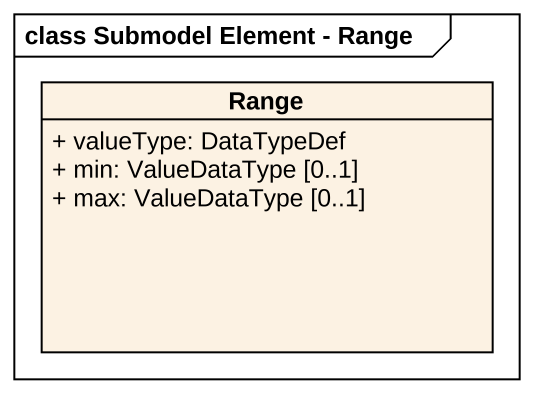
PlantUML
@startuml
mainframe class Submodel Element - Range
hide circle
hide empty members
skinparam classAttributeIconSize 0
class Range {
  + valueType: DataTypeDef
  + min: ValueDataType [0..1]
  + max: ValueDataType [0..1]
}
@enduml
